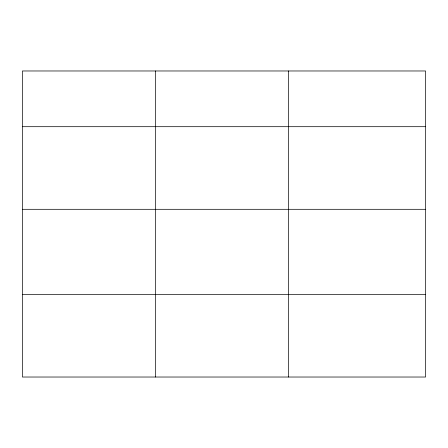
<?xml version="1.0" encoding="UTF-8"?>
<svg xmlns="http://www.w3.org/2000/svg" width="448" height="448" viewBox="0 0 448 448"><rect width="100%" height="100%" fill="white"/><g stroke="black" fill="none" stroke-linecap="round" stroke-linejoin="round"><path stroke-width="0.67" d="M425.6 209.306L425.6 70.974L22.4 70.974L22.4 377.026L425.6 377.026L425.6 209.306L22.4 209.306M22.4 126.694L425.6 126.694M22.4 294.42L425.6 294.42M288.512 70.974L288.512 377.026M155.456 70.974L155.456 377.026"/></g></svg>
